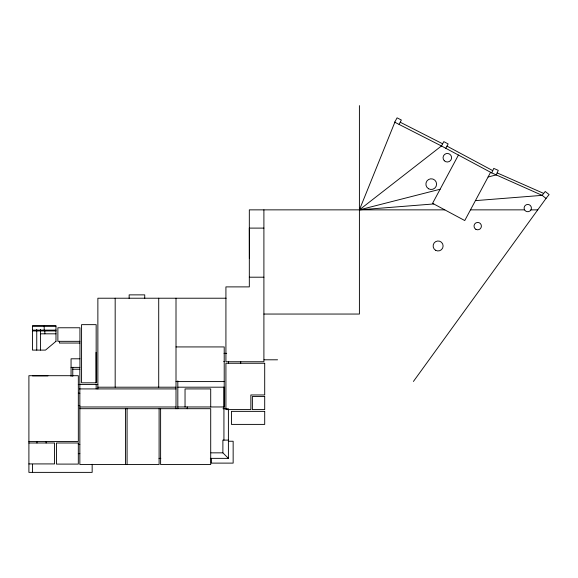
<?xml version="1.0" encoding="UTF-8"?>
<svg xmlns="http://www.w3.org/2000/svg" width="578" height="578" viewBox="0 0 578 578"><rect width="100%" height="100%" fill="white"/><g stroke="black" fill="none" stroke-linecap="round" stroke-linejoin="round"><path stroke-width="0.87" d="M96.158 382.831L96.158 324.648L81.577 324.648L81.577 382.831L96.158 382.831L96.085 352.349M249.385 258.59L249.32 228.108L263.9 228.108M394.911 122.088L359.408 209.857L433.746 203.947M530.907 209.908L531.269 209.034A3.634 3.634 0 0 0 527.757 204.453A3.634 3.634 0 0 0 524.246 209.034L524.607 209.908A3.634 3.634 0 0 0 530.907 209.908L537.75 209.857M413.422 381.451L546.029 198.427L542.157 195.357L491.741 172.894L493.757 168.379L498.272 170.387L496.256 174.903M394.702 122.189L397.086 117.847L401.356 120.029L399.109 124.429M394.839 122.261L441.476 145.981L443.803 141.617L448.145 143.936L445.819 148.293L491.741 172.894M458.433 155.048L432.575 203.319L464.755 220.55L490.606 172.287M546.029 198.427L549.1 194.555L545.227 191.484L542.157 195.357L475.427 200.624M441.238 146.14L359.408 209.857L440.118 189.244M488.092 176.991L496.09 174.946M444.785 209.857L249.32 209.857L249.32 286.89L225.919 286.89L225.919 361.749L263.9 361.749L263.9 209.857M470.485 209.857L524.586 209.857M249.32 277.202L263.9 277.202M226.128 298.219L97.87 298.219L97.87 389.03M263.9 314.049L359.408 314.049L359.408 105.622M32.462 326.086L55.979 326.086M32.462 330.125L55.979 330.125M32.462 330.941L55.979 330.941M40.453 333.817L55.979 333.817M79.937 341.331L57.879 341.331L57.879 327.769L79.937 327.769L79.937 367.377L71.058 367.377M79.937 343.043L59.404 343.043L59.404 341.331M176.015 346.93L224.213 346.93L224.213 406.963M224.026 353.346L226.692 353.346M79.937 358.794L71.058 358.794L71.058 376.365M264.081 359.798L277.556 359.798M223.744 361.423L224.213 361.423M72.77 369.234L79.851 369.234M32.462 375.852L47.945 375.852M176.015 381.588L224.213 381.588M78.312 384.543L97.87 384.543M97.87 387.202L176.008 387.202M177.822 387.188L224.213 387.188M79.352 388.915L176.008 388.915M78.333 393.235L79.851 393.235M78.333 405.453L79.851 405.453M79.851 406.977L176.008 406.977M177.822 406.963L223.932 406.963M79.851 408.689L210.71 408.689L210.71 464.524L160.612 464.524L160.612 408.689M222.978 408.74L228.397 408.74L228.397 458.361L210.334 458.361M228.397 440.111L222.884 440.111L222.884 452.841L228.397 458.361M228.397 441.245L233.151 441.245L233.151 463.115L211.288 463.115L211.288 458.361M28.9 441.433L78.333 441.433L78.333 375.7L28.9 375.7L28.9 472.378L92.162 472.378L92.162 464.307M28.9 442.994L54.57 442.994L54.57 463.917L28.9 463.917M78.319 444.511L79.851 444.511M210.999 452.841L222.884 452.841M78.319 453.636L79.851 453.636M159.029 458.376L160.821 458.376M497.152 172.894L543.688 193.42M400.236 122.233L442.64 143.799M441.476 145.981L445.819 148.293M446.982 146.111L492.752 170.633M240.715 361.532L240.715 363.266M228.534 361.59L228.534 363.266M223.932 387.188L223.932 440.111M210.71 406.977L210.71 388.915L185.039 388.915L185.039 406.977M187.236 406.963L187.236 408.718M177.822 380.895L177.822 408.718M176.008 298.219L176.008 408.776M159.102 408.689L159.102 464.524L79.851 464.524L79.851 367.377M158.712 298.219L158.712 387.202M144.738 298.349L144.738 294.874L129.147 294.874L129.147 298.349M127.081 408.689L127.081 464.524M125.556 408.689L125.556 464.524M115.174 298.219L115.174 387.202M96.158 384.543L96.158 388.9M72.77 367.377L72.77 376.437M46.11 441.433L46.11 442.994M44.846 330.659L44.846 333.817M44.188 326.086L44.188 330.074M40.453 329.388L40.453 350.102M36.978 441.433L36.978 442.994M36.746 329.438L36.746 350.102M32.462 464.257L32.462 472.378M55.979 341.331L45.489 350.102L32.462 350.102L32.462 325.848L55.979 325.848L55.979 341.331M264.702 363.266L225.919 363.266L225.919 409.592L250.859 409.592L250.859 394.962L264.702 394.962L264.702 363.266M264.702 396.479L252.384 396.479L252.384 409.592L264.702 409.592L264.702 396.479M264.702 411.37L231.431 411.37L231.431 424.397L264.702 424.397L264.702 411.37M78.319 442.994L56.456 442.994L56.456 464.098L78.319 464.098L78.319 442.994M428.565 188.768A5.347 5.347 0 0 0 436.592 184.136A5.347 5.347 0 0 0 428.565 179.505A5.347 5.347 0 0 0 428.565 188.768M435.624 250.296A4.992 4.992 0 0 0 443.109 245.975A4.992 4.992 0 0 0 435.624 241.647A4.992 4.992 0 0 0 435.624 250.296M444.301 160.749A4.277 4.277 0 0 0 451.454 158.834A4.277 4.277 0 0 0 446.216 153.596A4.277 4.277 0 0 0 444.301 160.749M475.875 229.307A3.685 3.685 0 0 0 481.402 226.114A3.685 3.685 0 0 0 475.875 222.92A3.685 3.685 0 0 0 475.875 229.307"/></g></svg>
